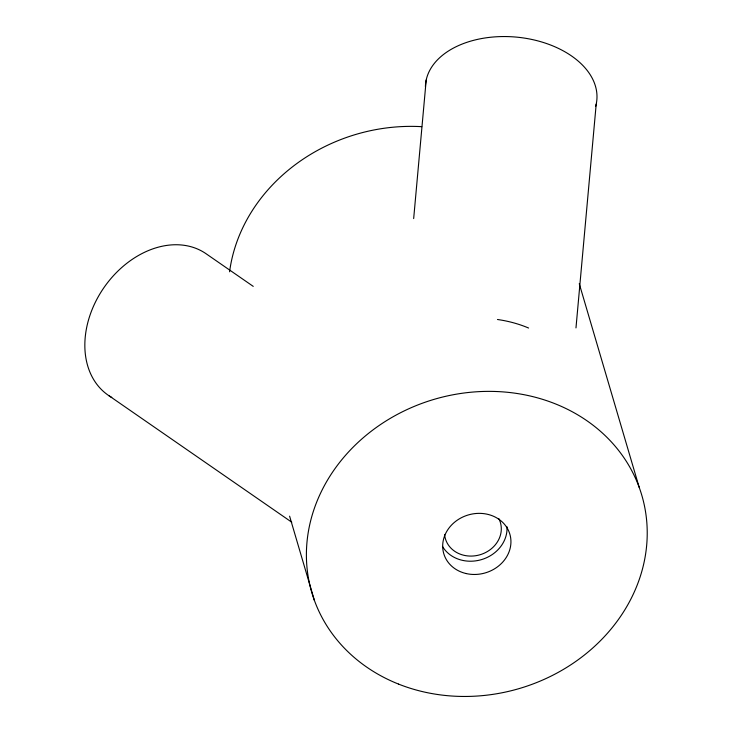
<?xml version="1.0" encoding="UTF-8"?>
<svg xmlns="http://www.w3.org/2000/svg" width="732" height="732" viewBox="0 0 732 732"><rect width="100%" height="100%" fill="white"/><g stroke="black" fill="none" stroke-linecap="round" stroke-linejoin="round"><path stroke-width="1.1" d="M413.672 218.584L426.198 80.044M575.974 327.909L596.196 104.2M253.245 286.377L205.408 253.281A86.01 64.727 -55.3 0 0 102.068 290.421A86.01 64.727 -55.3 0 0 111.767 397.449M108.903 395.673L291.775 522.218M579.25 283.677L639.192 487.347M289.607 516.161L314.421 600.478M229.583 271.801A172.02 150.746 -16.4 0 1 421.751 126.673M498.776 518.54A28.667 25.126 -16.4 0 1 479.963 554.774A28.667 25.126 -16.4 0 1 444.589 534.415M506.983 526.729A34.45 30.195 -16.4 0 1 481.793 559.523A34.45 30.195 -16.4 0 1 442.457 546.392M425.402 86.669A86.01 55.257 5.2 0 1 519.5 37.433A86.01 55.257 5.2 0 1 595.656 106.36M497.476 319.5A86.01 55.257 5.2 0 1 528.596 328.028M398.547 684.091A172.02 150.746 -16.4 0 0 647.042 525.942A172.02 150.746 -16.4 0 0 384.831 421.714A172.02 150.746 -16.4 0 0 398.547 684.091M466.183 573.559A34.45 30.195 -16.4 0 0 510.213 535.504A34.45 30.195 -16.4 0 0 454.023 522.685A34.45 30.195 -16.4 0 0 466.183 573.559"/></g></svg>
